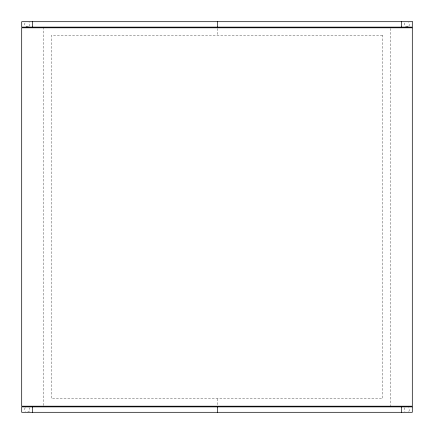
<?xml version="1.0" encoding="UTF-8"?>
<svg xmlns="http://www.w3.org/2000/svg" width="434" height="434" viewBox="0 0 434 434"><rect width="100%" height="100%" fill="white"/><g stroke="black" fill="none" stroke-linecap="round" stroke-linejoin="round"><path stroke-width="0.33" stroke-dasharray="2.17 1.63" d="M25.009 22.975L24.412 24.412L25.205 26.333M29.045 26.333L29.837 24.412L29.045 22.492M25.205 407.667L24.412 409.587L25.205 411.508M404.759 22.975L404.162 24.412L404.955 26.333M408.795 26.333L409.587 24.412L408.795 22.492M404.955 407.667L404.162 409.587L404.955 411.508M408.795 411.508L409.587 409.587L408.795 407.667M27.602 412.099L29.045 411.508L29.837 409.587L29.045 407.667M390.6 28.481L390.6 406.875M217.336 28.481L217.336 35.262M217.336 398.738L217.336 406.875M43.4 27.125L43.4 405.519M382.462 35.262L51.538 35.262L51.538 398.738L382.462 398.738L382.462 35.262"/><path stroke-width="0.65" d="M28.085 26.729L27.125 27.125L26.165 26.729M407.835 26.729L406.875 27.125L405.915 26.729M401.45 21.7L401.45 27.125M401.45 406.875L401.45 412.3M217.374 21.7L217.374 27.125M217.374 406.875L217.374 412.3M32.55 21.7L32.55 27.125M32.55 406.875L32.55 412.3M412.3 21.7L21.7 21.7L21.7 27.125L412.3 27.125L412.3 21.7M412.3 27.803L21.7 27.803L21.7 406.197L412.3 406.197L412.3 27.803M412.3 406.875L21.7 406.875L21.7 412.3L412.3 412.3L412.3 406.875"/></g></svg>
